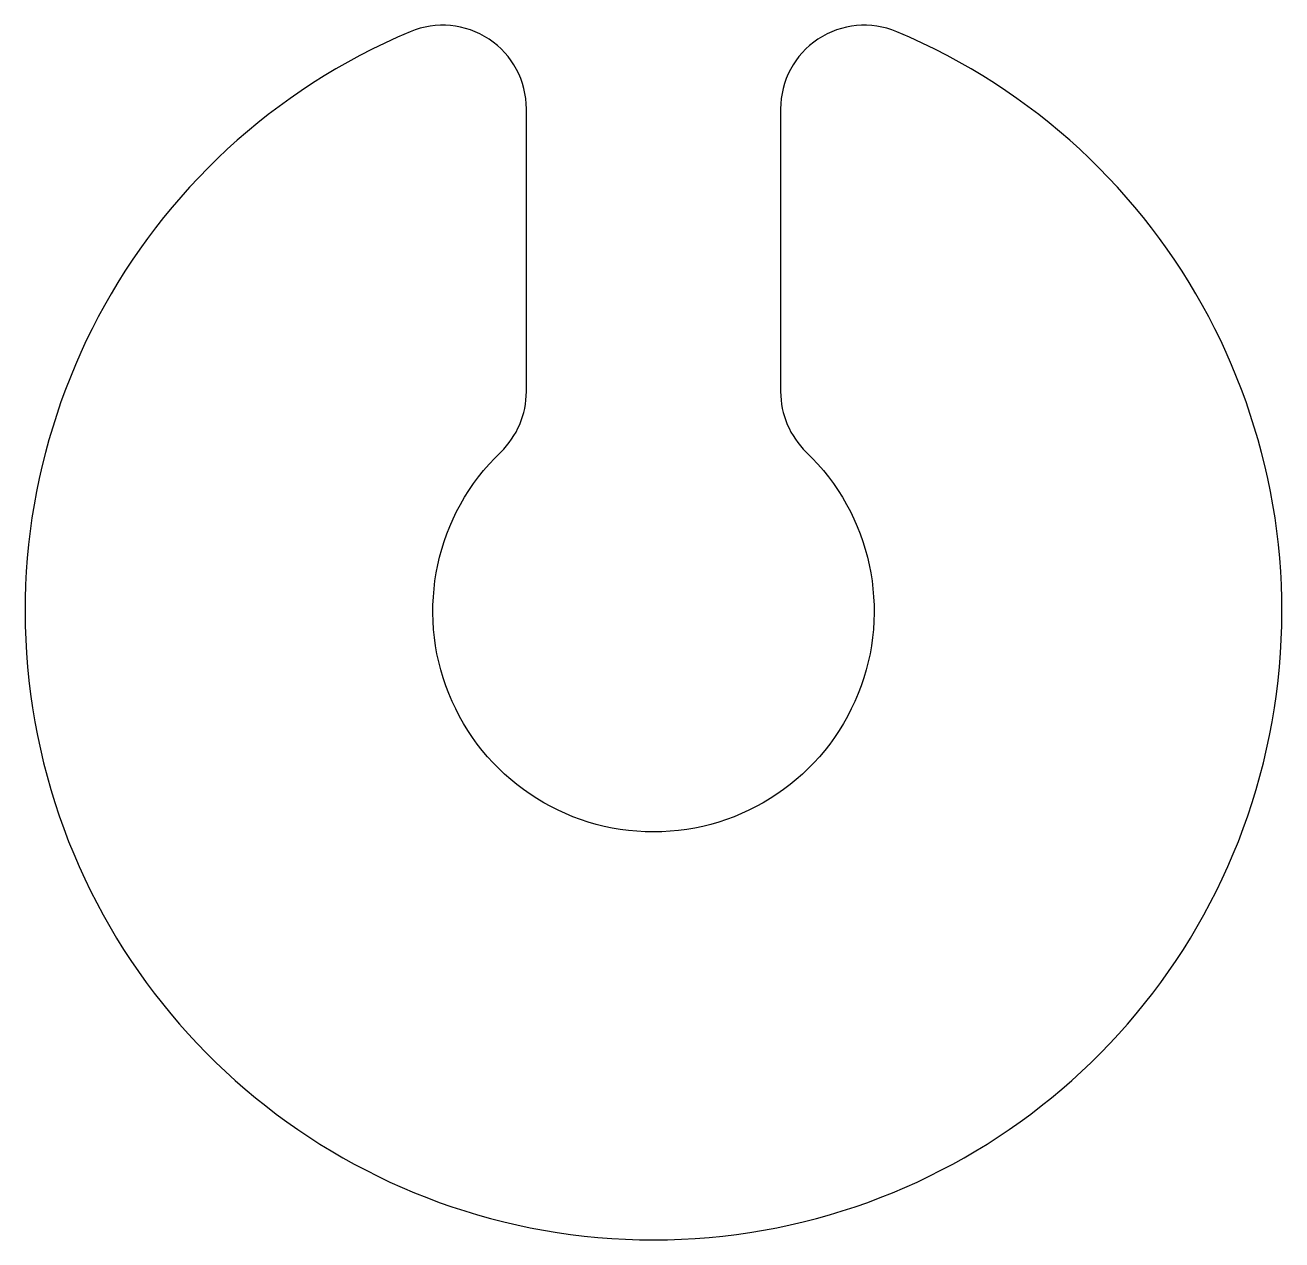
# Model space of a CAD drawing. Header units: millimetres. Extents: x -22.5 to 22.5, y -22.5 to 21.
import ezdxf

# ---------------------------------------------------------------- set-up
doc = ezdxf.new("R2010")
doc.units = ezdxf.units.MM
doc.layers.get('0').update_dxf_attribs({"linetype": 'CONTINUOUS'})

msp = doc.modelspace()

# ---------------------------------------------------------------- linework, layer by layer
msp.add_lwpolyline([(-5.472, 5.698, 0.204174), (-4.55, 7.862), (-4.55, 17.979, 0.536078), (-8.712, 20.745, 4.964117), (8.712, 20.745, 0.536078), (4.55, 17.979), (4.55, 7.862, 0.204174), (5.472, 5.698, -2.485003)], format="xyb", close=True)

doc.saveas('drawing.dxf')
